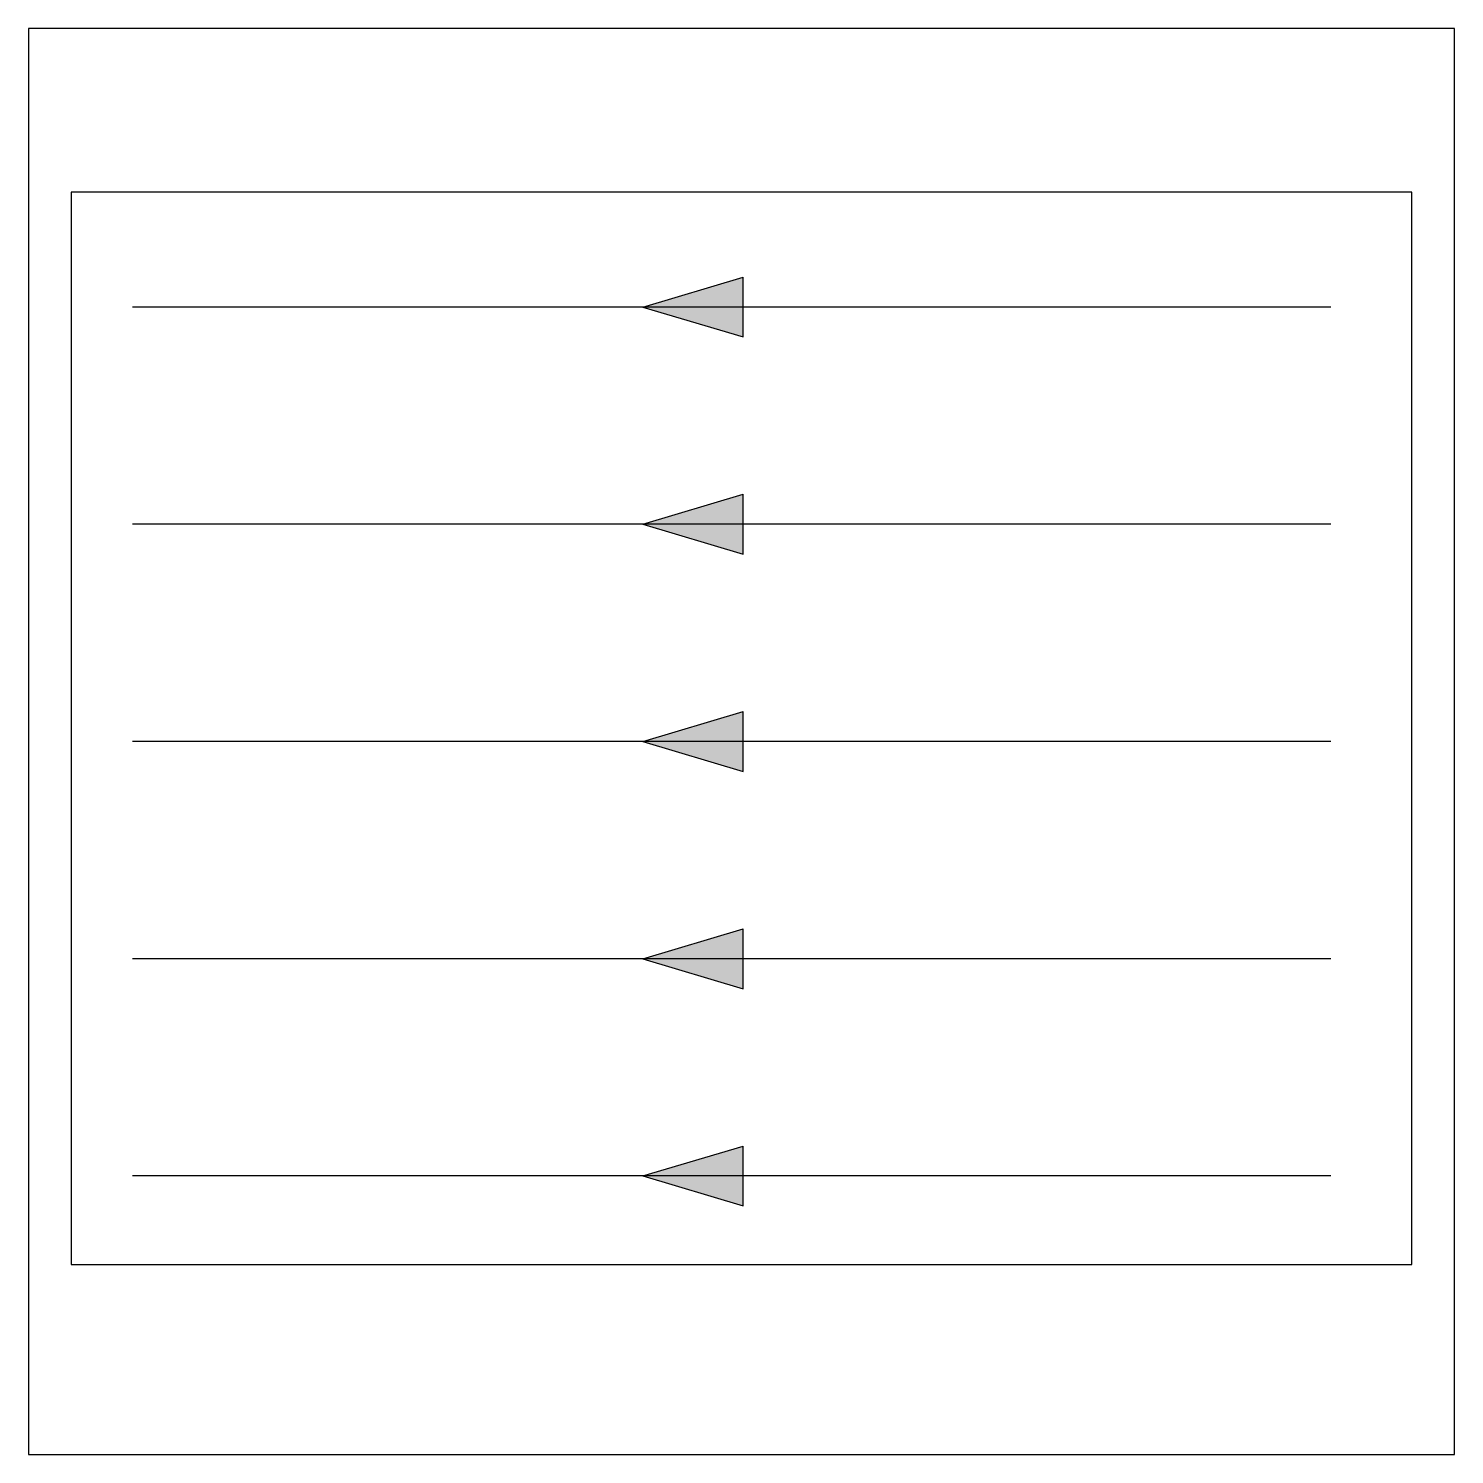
# Model space of a CAD drawing. Header units: millimetres. Extents: x 0 to 1000, y 0 to 1000.
import ezdxf

# ---------------------------------------------------------------- set-up
doc = ezdxf.new("R2010")
doc.units = ezdxf.units.MM
doc.layers.get('0').update_dxf_attribs({"color": 2})
doc.layers.add('1', color=1, linetype='Continuous')
doc.layers.add('3', color=7, linetype='Continuous')

msp = doc.modelspace()

# ---------------------------------------------------------------- hatches: boundary and pattern name
at = {"layer": '3'}
h = msp.add_hatch(color=256, dxfattribs=at)
h.paths.add_polyline_path([(501.1, 783.7), (501.1, 804.7), (430.7, 804.7)])
h.paths.add_polyline_path([(501.1, 804.7), (501.1, 825.7), (430.7, 804.7)])
h = msp.add_hatch(color=256, dxfattribs=at)
h.paths.add_polyline_path([(501.1, 631.3), (501.1, 652.3), (430.7, 652.3)])
h.paths.add_polyline_path([(501.1, 652.3), (501.1, 673.4), (430.7, 652.3)])
h = msp.add_hatch(color=256, dxfattribs=at)
h.paths.add_polyline_path([(501.1, 479), (501.1, 500), (430.7, 500)])
h.paths.add_polyline_path([(501.1, 500), (501.1, 521), (430.7, 500)])
h = msp.add_hatch(color=256, dxfattribs=at)
h.paths.add_polyline_path([(501.1, 326.6), (501.1, 347.7), (430.7, 347.7)])
h.paths.add_polyline_path([(501.1, 347.7), (501.1, 368.7), (430.7, 347.7)])
h = msp.add_hatch(color=256, dxfattribs=at)
h.paths.add_polyline_path([(501.1, 174.3), (501.1, 195.3), (430.7, 195.3)])
h.paths.add_polyline_path([(501.1, 195.3), (501.1, 216.3), (430.7, 195.3)])

# ---------------------------------------------------------------- linework, layer by layer
at = {"color": 2}
msp.add_lwpolyline([(0, 0), (1000, 0), (1000, 1000), (0, 1000)], close=True, dxfattribs=at)
at = {"layer": '1', "color": 1}
for p, q in [((970.2, 885.2), (29.8, 885.2)), ((29.8, 885.2), (29.8, 133.2)), ((970.2, 133.2), (970.2, 885.2)), ((29.8, 133.2), (970.2, 133.2))]:
    msp.add_line(p, q, dxfattribs=at)
at = {"layer": '3'}
for p, q in [((430.7, 804.7), (501.1, 825.7)), ((501.1, 783.7), (501.1, 825.7)), ((913.2, 804.7), (72.9, 804.7)), ((430.7, 804.7), (501.1, 783.7)), ((430.7, 652.3), (501.1, 673.4)), ((501.1, 631.3), (501.1, 673.4)), ((913.2, 652.3), (72.9, 652.3)), ((430.7, 652.3), (501.1, 631.3)), ((430.7, 500), (501.1, 521)), ((501.1, 479), (501.1, 521)), ((913.2, 500), (72.9, 500)), ((430.7, 500), (501.1, 479)), ((430.7, 347.7), (501.1, 368.7)), ((501.1, 326.6), (501.1, 368.7)), ((913.2, 347.7), (72.9, 347.7)), ((430.7, 347.7), (501.1, 326.6)), ((430.7, 195.3), (501.1, 216.3)), ((501.1, 174.3), (501.1, 216.3)), ((913.2, 195.3), (72.9, 195.3)), ((430.7, 195.3), (501.1, 174.3))]:
    msp.add_line(p, q, dxfattribs=at)

doc.saveas('drawing.dxf')
